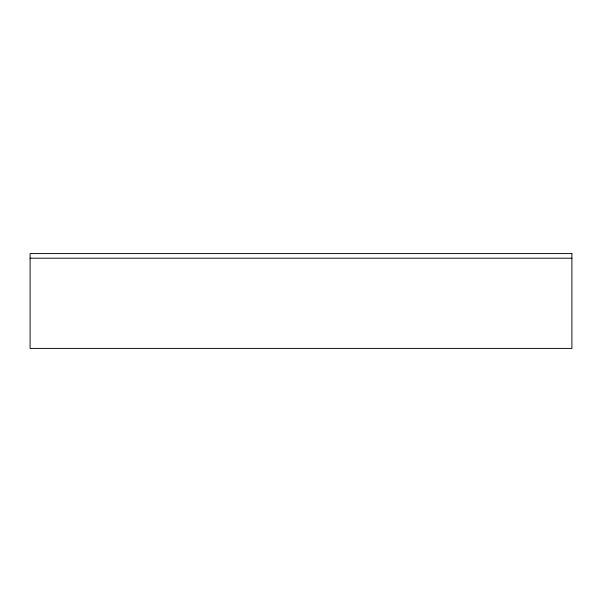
<?xml version="1.0" encoding="UTF-8"?>
<svg xmlns="http://www.w3.org/2000/svg" width="602" height="602" viewBox="0 0 602 602"><rect width="100%" height="100%" fill="white"/><g stroke="black" fill="none" stroke-linecap="round" stroke-linejoin="round"><path stroke-width="0.9" d="M30.1 258.198L571.9 258.198M571.9 253.592L30.1 253.592L30.1 348.407L571.9 348.407L571.9 253.592"/></g></svg>
